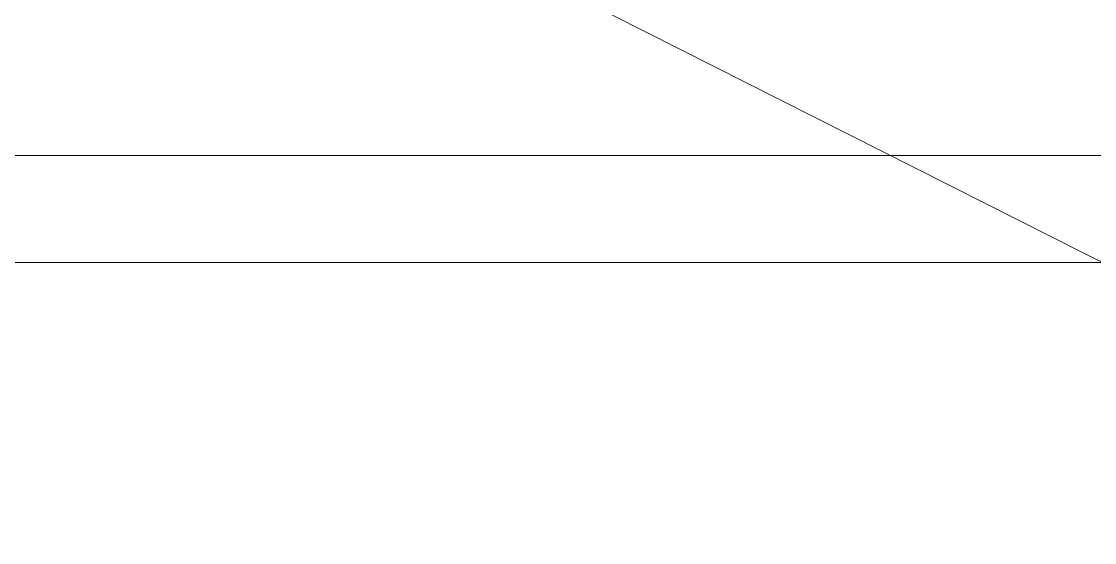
# Model space of a CAD drawing. Header units: inches. Extents: x -1442 to 61540, y -36095 to 93.
# Drawn here: x 59166 to 59768, y -23109 to -22817 of the extents above; entities that cross this region are included whole.
import ezdxf

# ---------------------------------------------------------------- set-up
doc = ezdxf.new("R2010")
doc.units = ezdxf.units.IN
doc.header["$MEASUREMENT"] = 0
doc.layers.add('C-TOPO', color=7, linetype='Continuous', lineweight=9)
doc.layers.add('G-ANNO-TEXT', color=231, linetype='Continuous', lineweight=9)

msp = doc.modelspace()

# ---------------------------------------------------------------- linework, layer by layer
at = {"layer": 'C-TOPO'}
for p, q in [((58492.81, -22892.07), (60229.81, -22892.07)), ((60229.81, -22892.07), (58492.81, -22892.07)), ((60194.76, -22952.07), (58550.05, -22952.07)), ((60194.76, -22952.07), (58550.05, -22952.07))]:
    msp.add_line(p, q, dxfattribs=at)
at = {"layer": 'G-ANNO-TEXT', "color": 145}
msp.add_line((59320.69, -22723.66), (60761.38, -23451.74), dxfattribs=at)

doc.saveas('drawing.dxf')
